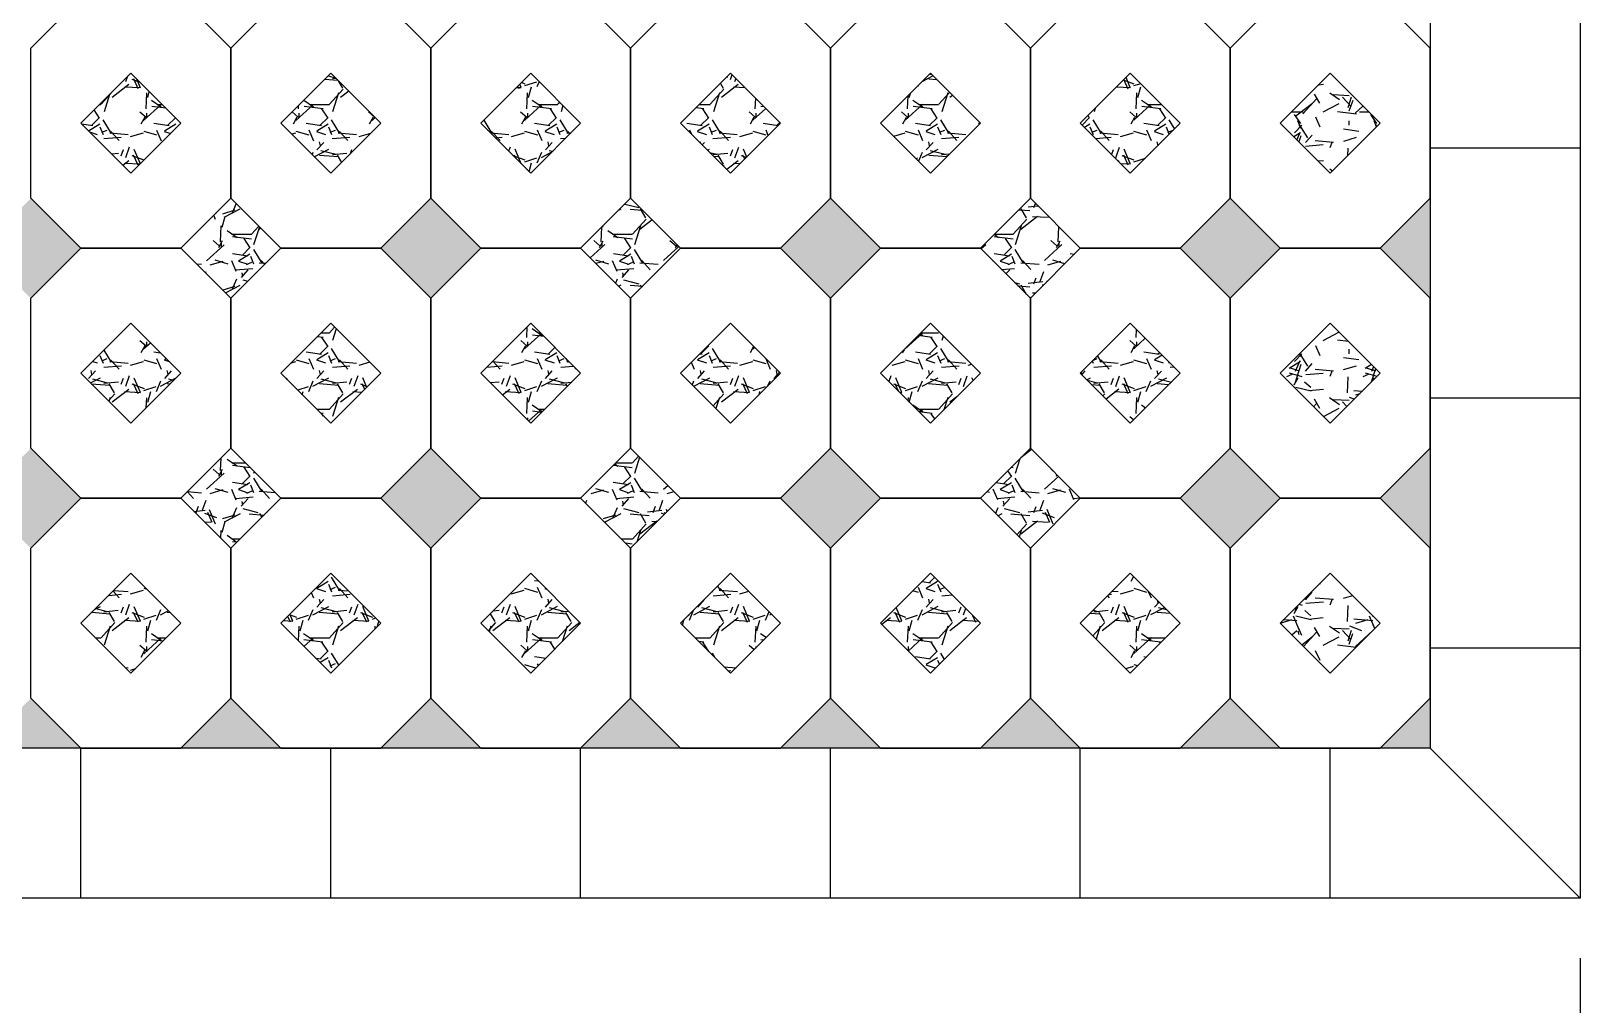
# Model space of a CAD drawing. Extents: x 104028 to 361637, y -78822 to 68782.
# Drawn here: x 313368 to 321118, y -16481 to -11611 of the extents above; entities that cross this region are included whole.
import ezdxf

# ---------------------------------------------------------------- set-up
doc = ezdxf.new("R2010")
doc.units = 0
doc.header["$LTSCALE"] = 1000
doc.header["$MEASUREMENT"] = 0
doc.layers.add('PUB_DIM', color=3, linetype='Continuous')
doc.styles.add('_TCH_DIM_T3', font='SIMPLEX', dxfattribs={"width": 0.7058823529411766, "bigfont": 'GBCBIG'})
doc.dimstyles.new('_TCH_ARCH&&20', dxfattribs={"dimtxt": 59.5, "dimasz": 20, "dimexe": 50, "dimexo": 60, "dimgap": 20, "dimtad": 1, "dimdec": 0, "dimzin": 0, "dimdsep": 46, "dimtxsty": '_TCH_DIM_T3', "dimblk": 'ARCHTICK', "dimcen": 0.09, "dimclrt": 7, "dimazin": 2, "dimtfac": 1, "dimtdec": 0, "dimtix": 1, "dimtmove": 2, "dimatfit": 3, "dimfxl": 1, "dimtolj": 1, "dimtzin": 0, "dimarcsym": 0})
pattern_1 = [(138.0128, (76.19999999999999, -54.86400000000001), (-685.8008426853772, 609.6005179768804), [10.25163, -1014.915]), (94.96969999999995, (68.57999999999998, -48.00600000000001), (76.19946226162361, -914.4014791853738), [17.59215, -1741.62]), (42.51039999999998, (67.056, -30.48000000000001), (-838.2008187738122, -761.9994455499505), [12.40446, -1228.041]), (177.2737, (48.006, -0.7620000000000078), (1523.999509600993, -76.19966912484541), [16.02015, -1585.992]), (202.8337, (32.00400000000001, -5.1e-15), (914.4005199015332, 381.0010816650569), [15.70902, -1555.194]), (267.2737, (17.526, -6.096000000000002), (76.19966912484549, 1523.999509600993), [16.02015, -1585.992]), (307.6942, (16.76399999999999, -22.098), (-761.9993207095466, 990.6006258371981), [21.18582, -2097.393]), (342.2553000000001, (29.71799999999999, -38.86200000000001), (1676.400486181092, -533.4010669640161), [20.0016, -1980.159]), (31.42959999999999, (48.76799999999999, -44.958), (990.5988347991808, 609.6001570579343), [16.07439, -1591.365]), (85.23639999999997, (62.484, -36.57600000000001), (-76.19928488163478, -838.1993415916335), [18.35139, -899.2169999999999]), (132.3974, (64.00800000000001, -18.28800000000001), (-838.198909519109, 914.4000275171915), [23.73234, -2349.504]), (48.81409999999998, (47.24399999999998, -76.20000000000002), (457.1992967137203, 533.3996602267418), [8.10015, -801.918]), (81.46919999999999, (52.57799999999998, -70.10400000000001), (-152.4003840013711, -990.5984878677418), [15.41046, -1525.638]), (135, (54.86399999999999, -54.864), (-76.19994806100593, 2.56e-14), [10.77627, -96.98669999999998]), (113.1986, (64.008, -49.53000000000001), (152.4006682291879, -381.0012847677251), [5.803229999999999, -574.518]), (201.8014, (61.722, -44.196), (228.600147261956, 76.20005345683522), [8.20698, -402.144]), (300.9638, (54.10199999999999, -47.24400000000001), (152.4001187598165, -228.5997586442469), [13.3296, -430.989]), (71.5651, (60.96, -58.674), (-76.19988667395234, -152.4000695454294), [9.638609999999998, -231.327]), (286.3895, (61.722, -9.9e-15), (228.599524499034, -762.0004204190805), [13.50264, -1336.764]), (340.3462, (65.53200000000001, -12.95400000000001), (-838.19881465635, 304.7991506602953), [11.32797, -1121.466]), (203.1986, (76.19999999999999, -58.67400000000001), (381.0012847677251, 152.4006682291878), [11.6064, -568.716]), (253.6105, (65.532, -63.24600000000001), (228.5995244990345, 762.0004204190805), [13.50264, -1336.764]), (249.444, (14.478, -2.3e-15), (152.3998150815042, 381.0004729276773), [13.02105, -638.031]), (204.7751, (9.905999999999999, -12.192), (838.1996107847006, 380.9991121088051), [10.91016, -1080.108]), (336.8014, (-9.6e-15, -59.43599999999999), (381.0012847677251, -152.4006682291881), [11.6064, -568.716]), (287.354, (10.66799999999999, -64.00800000000001), (-304.7995402681688, 990.6000534557986), [12.77349, -1264.572]), (339.444, (-3.6e-15, -22.098), (-381.0004729276773, 152.3998150815044), [6.51054, -644.5440000000001]), (11.30989999999998, (-8.8e-15, -54.86399999999999), (304.7990238270787, 76.1996238866204), [3.885449999999999, -384.66]), (75.96379999999998, (3.809999999999991, -54.10199999999999), (-76.19986812370928, -228.6001606409152), [15.70902, -298.4715]), (96.00900000000001, (7.619999999999993, -38.862), (76.19982205643562, -761.9988763328384), [14.55801, -1441.242]), (213.6901, (47.24399999999999, -47.24400000000001), (152.3998529769551, 76.20002613921694), [10.98972, -263.7534]), (263.1572, (38.1, -53.34), (-152.4006825496454, -1295.400535699303), [19.18671, -1899.48]), (330.9454, (35.81399999999999, -72.39), (-533.3987283250237, 304.7992909748728), [7.84524, -776.682]), (0, (42.67199999999998, -76.2), (76.20000000000003, 76.19999999999997), [4.572, -71.628]), (30.25639999999998, (9.905999999999995, -37.338), (-533.3997309743268, -304.7993540050832), [10.58601, -1048.017]), (318.0128, (19.05, -32.00400000000001), (685.8008426853773, -609.6005179768804), [20.50329, -1004.664]), (270, (34.28999999999999, -45.72), (76.19999999999999, -76.20000000000002), [19.812, -56.38799999999999]), (235.3048, (34.28999999999999, -65.53200000000001), (533.400050714543, 761.9986797286105), [12.0483, -1192.779]), (164.0546, (27.43199999999999, -75.438), (-304.8007260961089, 76.20019439104426), [11.09487, -543.651]), (117.646, (16.76399999999999, -72.39), (-762.0004792417016, 1447.799491470681), [18.06435, -1788.375]), (85.42609999999999, (8.38199999999999, -56.38799999999999), (76.199631336584, 990.6002281424251), [19.11087, -1891.974]), (85.42609999999999, (8.38199999999999, -56.38799999999999), (76.199631336584, 990.6002281424251), [19.11087, -1891.974])]
pattern_2 = [(48.01279999999997, (316844.8374560876, 26357.62394110492), (609.6005179768805, 685.8008426853771), [10.25162999999995, -1014.914999999997]), (4.969699999999941, (316851.6954560876, 26365.24394110492), (-914.4014791853738, -76.19946226162345), [17.59214999999998, -1741.619999999999]), (312.5104, (316869.2214560877, 26366.76794110492), (-761.9994455499505, 838.2008187738124), [12.40446, -1228.041]), (87.27370000000003, (316898.9394560877, 26385.81794110491), (-76.1996691248457, -1523.999509600993), [16.02015, -1585.992]), (112.8337, (316899.7014560877, 26401.81994110492), (381.0010816650568, -914.4005199015332), [15.70901999999995, -1555.193999999994]), (177.2737, (316893.6054560877, 26416.29794110492), (1523.999509600993, -76.19966912484578), [16.02015, -1585.992]), (217.6941999999999, (316877.6034560877, 26417.05994110491), (990.6006258371983, 761.9993207095464), [21.18581999999991, -2097.392999999988]), (252.2553, (316860.8394560877, 26404.10594110492), (-533.4010669640163, -1676.400486181092), [20.0016, -1980.159]), (301.4296, (316854.7434560877, 26385.05594110493), (609.6001570579341, -990.598834799181), [16.07439, -1591.365]), (355.2363999999999, (316863.1254560877, 26371.33994110494), (-838.1993415916335, 76.19928488163494), [18.35139, -899.2170000000001]), (42.39739999999999, (316881.4134560877, 26369.81594110494), (914.4000275171915, 838.198909519109), [23.73234, -2349.503999999999]), (318.8141, (316823.5014560877, 26386.57994110493), (533.3996602267418, -457.1992967137203), [8.100150000000001, -801.9180000000002]), (351.4692, (316829.5974560876, 26381.24594110493), (-990.598487867742, 152.4003840013713), [15.41046, -1525.638]), (44.99999999999999, (316844.8374560876, 26378.95994110494), (3.96e-14, 76.19994806100593), [10.77627, -96.98669999999998]), (23.19859999999996, (316850.1714560877, 26369.81594110494), (-381.0012847677251, -152.4006682291878), [5.803229999999999, -574.518]), (111.8014, (316855.5054560877, 26372.10194110493), (76.20005345683518, -228.600147261956), [8.206979999999964, -402.1439999999989]), (210.9637999999999, (316852.4574560877, 26379.72194110492), (-228.5997586442469, -152.4001187598165), [13.3296, -430.989]), (341.5651, (316841.0274560877, 26372.86394110492), (-152.4000695454294, 76.19988667395236), [9.638609999999998, -231.327]), (196.3894999999999, (316899.7014560877, 26372.10194110493), (-762.0004204190805, -228.5995244990339), [13.50263999999995, -1336.763999999994]), (250.3462, (316886.7474560876, 26368.29194110493), (304.7991506602955, 838.19881465635), [11.32797, -1121.466]), (113.1985999999999, (316841.0274560877, 26357.62394110492), (152.4006682291878, -381.0012847677251), [11.60639999999995, -568.715999999997]), (163.6104999999999, (316836.4554560876, 26368.29194110493), (762.0004204190805, -228.5995244990346), [13.50264, -1336.764]), (159.444, (316899.7014560877, 26419.34594110493), (381.0004729276773, -152.3998150815042), [13.02104999999995, -638.0309999999968]), (114.7750999999999, (316887.5094560876, 26423.91794110492), (380.9991121088049, -838.1996107847006), [10.91016, -1080.108]), (246.8014, (316840.2654560877, 26433.82394110494), (-152.4006682291881, -381.0012847677251), [11.60639999999995, -568.7159999999969]), (197.3539999999999, (316835.6934560876, 26423.15594110493), (990.6000534557987, 304.7995402681686), [12.77349, -1264.572]), (249.444, (316877.6034560877, 26433.82394110494), (152.3998150815044, 381.0004729276773), [6.51054, -644.5439999999999]), (281.3099, (316844.8374560876, 26433.82394110494), (76.19962388662034, -304.7990238270787), [3.885449999999999, -384.66]), (345.9638, (316845.5994560877, 26430.01394110494), (-228.6001606409152, 76.19986812370932), [15.70902, -298.4715]), (6.009000000000009, (316860.8394560877, 26426.20394110491), (-761.9988763328384, -76.19982205643548), [14.55801, -1441.242]), (123.6900999999999, (316852.4574560877, 26386.57994110493), (76.20002613921692, -152.3998529769551), [10.98972, -263.7534]), (173.1571999999999, (316846.3614560877, 26395.72394110493), (-1295.400535699303, 152.4006825496456), [19.18670999999991, -1899.479999999994]), (240.9454, (316827.3114560876, 26398.00994110492), (304.7992909748729, 533.3987283250237), [7.845240000000001, -776.682]), (270, (316823.5014560877, 26391.15194110492), (76.19999999999996, -76.20000000000005), [4.572, -71.628]), (300.2564, (316862.3634560877, 26423.91794110492), (-304.7993540050831, 533.3997309743268), [10.58601, -1048.017]), (228.0128, (316867.6974560877, 26414.77394110492), (-609.6005179768805, -685.8008426853772), [20.50329, -1004.664]), (180, (316853.9814560877, 26399.53394110493), (-76.20000000000003, -76.19999999999997), [19.812, -56.388]), (145.3047999999999, (316834.1694560877, 26399.53394110493), (761.9986797286103, -533.4000507145431), [12.0483, -1192.779]), (74.05459999999997, (316824.2634560877, 26406.39194110494), (76.20019439104432, 304.8007260961089), [11.09487, -543.651]), (27.64599999999996, (316827.3114560876, 26417.05994110491), (1447.799491470682, 762.0004792417013), [18.06435, -1788.375]), (355.4261, (316843.3134560876, 26425.44194110493), (990.6002281424251, -76.19963133658419), [19.11086999999999, -1891.974]), (355.4261, (316843.3134560876, 26425.44194110493), (990.6002281424251, -76.19963133658419), [19.11086999999999, -1891.974])]

# ---------------------------------------------------------------- blocks, each defined once
blk = doc.blocks.new('xfgzfgxfg')
at = {"transparency": 33554508}
h = blk.add_hatch(dxfattribs=at)
h.set_pattern_fill('GRAVEL', color=251, scale=10, angle=-90.00000000000001, style=0)
h.set_pattern_definition(pattern_1)
h.paths.add_polyline_path([(27029.5, 19986.5), (27079.49999999998, 20036.5), (27029.5, 20086.5), (26979.49999999999, 20036.5)])
h = blk.add_hatch(dxfattribs=at)
h.set_pattern_fill('GRAVEL', color=251, scale=10, angle=-90.00000000000001, style=0)
h.set_pattern_definition(pattern_1)
h.paths.add_polyline_path([(27279.5, 19986.5), (27329.49999999999, 20036.5), (27279.5, 20086.5), (27229.49999999999, 20036.5)])
h = blk.add_hatch(dxfattribs=at)
h.set_pattern_fill('GRAVEL', color=251, scale=10, angle=-90.00000000000001, style=0)
h.set_pattern_definition(pattern_1)
h.paths.add_polyline_path([(27529.5, 19986.5), (27579.49999999999, 20036.5), (27529.5, 20086.5), (27479.49999999999, 20036.5)])
h = blk.add_hatch(dxfattribs=at)
h.set_pattern_fill('GRAVEL', color=251, scale=10, angle=-90.00000000000001, style=0)
h.set_pattern_definition([(138.0128, (27180.69999999999, 19831.63599999999), (-685.8008426853772, 609.6005179768804), [10.25163, -1014.915]), (94.96969999999995, (27173.07999999999, 19838.49399999999), (76.19946226162361, -914.4014791853738), [17.59215, -1741.62]), (42.51039999999998, (27171.55599999999, 19856.01999999999), (-838.2008187738122, -761.9994455499505), [12.40446, -1228.041]), (177.2737, (27152.50599999999, 19885.73799999999), (1523.999509600993, -76.19966912484541), [16.02015, -1585.992]), (202.8337, (27136.50399999999, 19886.49999999999), (914.4005199015332, 381.0010816650569), [15.70902, -1555.194]), (267.2737, (27122.02599999999, 19880.40399999999), (76.19966912484549, 1523.999509600993), [16.02015, -1585.992]), (307.6942, (27121.26399999999, 19864.40199999999), (-761.9993207095466, 990.6006258371981), [21.18582, -2097.393]), (342.2553000000001, (27134.21799999999, 19847.63799999999), (1676.400486181092, -533.4010669640161), [20.0016, -1980.159]), (31.42959999999999, (27153.26799999999, 19841.54199999999), (990.5988347991808, 609.6001570579343), [16.07439, -1591.365]), (85.23639999999997, (27166.98399999999, 19849.92399999999), (-76.19928488163478, -838.1993415916335), [18.35139, -899.2169999999999]), (132.3974, (27168.50799999999, 19868.21199999999), (-838.198909519109, 914.4000275171915), [23.73234, -2349.504]), (48.81409999999998, (27151.74399999999, 19810.29999999999), (457.1992967137203, 533.3996602267418), [8.10015, -801.918]), (81.46919999999999, (27157.07799999999, 19816.39599999999), (-152.4003840013711, -990.5984878677418), [15.41046, -1525.638]), (135, (27159.36399999999, 19831.63599999999), (-76.19994806100593, 2.56e-14), [10.77627, -96.98669999999998]), (113.1986, (27168.50799999999, 19836.96999999999), (152.4006682291879, -381.0012847677251), [5.803229999999999, -574.518]), (201.8014, (27166.22199999999, 19842.30399999999), (228.600147261956, 76.20005345683522), [8.20698, -402.144]), (300.9638, (27158.60199999999, 19839.25599999999), (152.4001187598165, -228.5997586442469), [13.3296, -430.989]), (71.5651, (27165.45999999999, 19827.82599999999), (-76.19988667395234, -152.4000695454294), [9.638609999999998, -231.327]), (286.3895, (27166.22199999999, 19886.49999999999), (228.599524499034, -762.0004204190805), [13.50264, -1336.764]), (340.3462, (27170.03199999999, 19873.54599999999), (-838.19881465635, 304.7991506602953), [11.32797, -1121.466]), (203.1986, (27180.69999999999, 19827.82599999999), (381.0012847677251, 152.4006682291878), [11.6064, -568.716]), (253.6105, (27170.03199999999, 19823.25399999999), (228.5995244990345, 762.0004204190805), [13.50264, -1336.764]), (249.444, (27118.97799999999, 19886.49999999999), (152.3998150815042, 381.0004729276773), [13.02105, -638.031]), (204.7751, (27114.40599999999, 19874.30799999999), (838.1996107847006, 380.9991121088051), [10.91016, -1080.108]), (336.8014, (27104.49999999999, 19827.06399999999), (381.0012847677251, -152.4006682291881), [11.6064, -568.716]), (287.354, (27115.16799999999, 19822.49199999999), (-304.7995402681688, 990.6000534557986), [12.77349, -1264.572]), (339.444, (27104.49999999999, 19864.40199999999), (-381.0004729276773, 152.3998150815044), [6.51054, -644.5440000000001]), (11.30989999999998, (27104.49999999999, 19831.63599999999), (304.7990238270787, 76.1996238866204), [3.885449999999999, -384.66]), (75.96379999999998, (27108.30999999999, 19832.39799999999), (-76.19986812370928, -228.6001606409152), [15.70902, -298.4715]), (96.00900000000001, (27112.11999999999, 19847.63799999999), (76.19982205643562, -761.9988763328384), [14.55801, -1441.242]), (213.6901, (27151.74399999999, 19839.25599999999), (152.3998529769551, 76.20002613921694), [10.98972, -263.7534]), (263.1572, (27142.59999999999, 19833.15999999999), (-152.4006825496454, -1295.400535699303), [19.18671, -1899.48]), (330.9454, (27140.31399999999, 19814.10999999999), (-533.3987283250237, 304.7992909748728), [7.84524, -776.682]), (0, (27147.17199999999, 19810.29999999999), (76.20000000000003, 76.19999999999997), [4.572, -71.628]), (30.25639999999998, (27114.40599999999, 19849.16199999999), (-533.3997309743268, -304.7993540050832), [10.58601, -1048.017]), (318.0128, (27123.54999999999, 19854.49599999999), (685.8008426853773, -609.6005179768804), [20.50329, -1004.664]), (270, (27138.78999999999, 19840.77999999999), (76.19999999999999, -76.20000000000002), [19.812, -56.38799999999999]), (235.3048, (27138.78999999999, 19820.96799999999), (533.400050714543, 761.9986797286105), [12.0483, -1192.779]), (164.0546, (27131.93199999999, 19811.06199999999), (-304.8007260961089, 76.20019439104426), [11.09487, -543.651]), (117.646, (27121.26399999999, 19814.10999999999), (-762.0004792417016, 1447.799491470681), [18.06435, -1788.375]), (85.42609999999999, (27112.88199999999, 19830.11199999999), (76.199631336584, 990.6002281424251), [19.11087, -1891.974]), (85.42609999999999, (27112.88199999999, 19830.11199999999), (76.199631336584, 990.6002281424251), [19.11087, -1891.974])])
h.paths.add_polyline_path([(27154.5, 19886.49999999999), (27204.5, 19936.5), (27154.5, 19986.5), (27104.49999999999, 19936.5)])
h.paths.add_polyline_path([(27404.5, 19886.49999999999), (27454.5, 19936.5), (27404.5, 19986.5), (27354.49999999999, 19936.5)])
h = blk.add_hatch(dxfattribs=at)
h.set_pattern_fill('GRAVEL', color=251, scale=10, angle=-90.00000000000001, style=0)
h.set_pattern_definition(pattern_1)
h.paths.add_polyline_path([(27029.5, 19786.5), (27079.49999999998, 19836.5), (27029.5, 19886.5), (26979.49999999999, 19836.5)])
h = blk.add_hatch(dxfattribs=at)
h.set_pattern_fill('GRAVEL', color=251, scale=10, angle=-90.00000000000001, style=0)
h.set_pattern_definition(pattern_1)
h.paths.add_polyline_path([(27279.5, 19786.5), (27329.49999999999, 19836.5), (27279.5, 19886.5), (27229.49999999999, 19836.5)])
h = blk.add_hatch(dxfattribs=at)
h.set_pattern_fill('GRAVEL', color=251, scale=10, angle=-90.00000000000001, style=0)
h.set_pattern_definition(pattern_1)
h.paths.add_polyline_path([(27529.5, 19786.5), (27579.49999999999, 19836.5), (27529.5, 19886.5), (27479.49999999999, 19836.5)])
at = {"color": 251, "transparency": 33554508}
for p, q in [((26954.5, 20136.5), (26904.5, 20086.5)), ((27104.49999999999, 20136.5), (27154.49999999999, 20086.5)), ((27204.5, 20136.5), (27154.5, 20086.5)), ((27354.49999999999, 20136.5), (27404.5, 20086.5)), ((27454.5, 20136.5), (27404.5, 20086.5)), ((27604.5, 20136.5), (27654.49999999999, 20086.5)), ((27029.5, 20086.5), (26979.5, 20036.5)), ((27029.5, 20086.5), (27079.5, 20036.5)), ((27279.5, 20086.5), (27229.5, 20036.5)), ((27279.5, 20086.5), (27329.5, 20036.5)), ((27529.5, 20086.5), (27479.5, 20036.5)), ((27529.5, 20086.5), (27579.5, 20036.5)), ((27029.5, 19986.5), (26979.5, 20036.5)), ((27079.5, 20036.5), (27029.5, 19986.5)), ((27279.5, 19986.5), (27229.5, 20036.5)), ((27329.5, 20036.5), (27279.5, 19986.5)), ((27529.5, 19986.5), (27479.5, 20036.5)), ((27579.5, 20036.5), (27529.5, 19986.5)), ((26954.5, 19936.5), (26904.5, 19986.5)), ((27104.49999999999, 19936.5), (27154.49999999999, 19986.5)), ((27204.5, 19936.5), (27154.5, 19986.5)), ((27354.49999999999, 19936.5), (27404.5, 19986.5)), ((27454.5, 19936.5), (27404.5, 19986.5)), ((27604.5, 19936.5), (27654.49999999999, 19986.5)), ((26954.5, 19936.5), (26904.5, 19886.5)), ((27104.49999999999, 19936.5), (27154.49999999999, 19886.5)), ((27204.5, 19936.5), (27154.5, 19886.5)), ((27354.49999999999, 19936.5), (27404.5, 19886.5)), ((27454.5, 19936.5), (27404.5, 19886.5)), ((27604.5, 19936.5), (27654.49999999999, 19886.5)), ((27029.5, 19886.5), (26979.5, 19836.5)), ((27029.5, 19886.5), (27079.5, 19836.5)), ((27279.5, 19886.5), (27229.5, 19836.5)), ((27279.5, 19886.5), (27329.5, 19836.5)), ((27529.5, 19886.5), (27479.5, 19836.5)), ((27529.5, 19886.5), (27579.5, 19836.5)), ((27029.5, 19786.5), (26979.5, 19836.5)), ((27079.5, 19836.5), (27029.5, 19786.5)), ((27279.5, 19786.5), (27229.5, 19836.5)), ((27329.5, 19836.5), (27279.5, 19786.5)), ((27529.5, 19786.5), (27479.5, 19836.5)), ((27579.5, 19836.5), (27529.5, 19786.5)), ((26954.5, 19736.5), (26904.5, 19786.5)), ((27104.49999999999, 19736.5), (27154.49999999999, 19786.5)), ((27204.5, 19736.5), (27154.5, 19786.5)), ((27354.49999999999, 19736.5), (27404.5, 19786.5)), ((27454.5, 19736.5), (27404.5, 19786.5)), ((27604.5, 19736.5), (27654.49999999999, 19786.5))]:
    blk.add_line(p, q, dxfattribs=at)
for points in [[(26954.5, 20136.5), (27104.49999999999, 20136.5)], [(27204.5, 20136.5), (27354.49999999999, 20136.5)], [(27454.5, 20136.5), (27604.5, 20136.5)], [(26904.5, 19986.5), (26904.5, 20086.5)], [(27154.5, 20086.49999999999), (27154.5, 19986.50000000001)], [(27154.5, 19986.5), (27154.5, 20086.5)], [(27404.5, 20086.49999999999), (27404.5, 19986.50000000001)], [(27404.5, 19986.5), (27404.5, 20086.5)], [(27654.5, 20086.49999999999), (27654.5, 19986.50000000001)], [(26954.5, 19936.5), (27104.49999999999, 19936.5)], [(27104.49999999999, 19936.5), (26954.5, 19936.5)], [(27204.5, 19936.5), (27354.49999999999, 19936.5)], [(27354.49999999999, 19936.5), (27204.5, 19936.5)], [(27454.5, 19936.5), (27604.5, 19936.5)], [(27604.5, 19936.5), (27454.5, 19936.5)], [(26904.5, 19786.5), (26904.5, 19886.5)], [(27154.5, 19886.49999999999), (27154.5, 19786.50000000001)], [(27154.5, 19786.5), (27154.5, 19886.5)], [(27404.5, 19886.49999999999), (27404.5, 19786.50000000001)], [(27404.5, 19786.5), (27404.5, 19886.5)], [(27654.5, 19886.49999999999), (27654.5, 19786.50000000001)], [(27104.49999999999, 19736.5), (26954.5, 19736.5)], [(27354.49999999999, 19736.5), (27204.5, 19736.5)], [(27604.5, 19736.5), (27454.5, 19736.5)]]:
    blk.add_lwpolyline(points, dxfattribs=at)
blk = doc.blocks.new('_ArchTick')
at = {"color": 0, "linetype": 'ByBlock', "const_width": 0.4}
blk.add_lwpolyline([(-0.5, -0.5), (0.5, 0.5)], dxfattribs=at)
blk = doc.blocks.new('*D26')
at = {"layer": 'Defpoints', "color": 0, "transparency": 16777216}
for p in [(334486.2014560876, -1370.676058895067), (336986.2014560876, -1370.676058895067), (336986.2014560876, -1662.419793687291)]:
    blk.add_point(p, dxfattribs=at)
at = {"layer": 'PUB_DIM', "color": 0, "lineweight": -2, "transparency": 16777216}
for p, q in [((334486.2014560876, -1430.676058895067), (334486.2014560876, -1712.419793687292)), ((336986.2014560876, -1430.676058895067), (336986.2014560876, -1712.419793687292)), ((334486.2014560876, -1662.419793687291), (336986.2014560876, -1662.419793687291))]:
    blk.add_line(p, q, dxfattribs=at)
at = {"layer": 'PUB_DIM', "color": 0, "lineweight": -2, "transparency": 16777216, "xscale": 20, "yscale": 20, "zscale": 20, "rotation": 180}
blk.add_blockref('_ArchTick', (334486.2014560876, -1662.419793687291), dxfattribs=at)
at = {"layer": 'PUB_DIM', "color": 0, "lineweight": -2, "transparency": 16777216, "xscale": 20, "yscale": 20, "zscale": 20}
blk.add_blockref('_ArchTick', (336986.2014560876, -1662.419793687291), dxfattribs=at)
at = {"layer": 'PUB_DIM', "color": 7, "transparency": 16777216, "insert": (335736.2014560877, -1612.669793687292), "char_height": 59.5, "attachment_point": 5, "style": '_TCH_DIM_T3'}
blk.add_mtext('\\A1;2500', dxfattribs=at)
blk = doc.blocks.new('fxdgnfdgmmmm')
h = blk.add_hatch()
h.set_pattern_fill('GRAVEL', color=252, scale=10, angle=-180, style=0)
h.set_pattern_definition(pattern_2)
h.paths.add_polyline_path([(336686.2014560876, -595.6760588950676), (336736.2014560877, -645.6760588950676), (336786.2014560877, -595.6760588950676), (336736.2014560877, -545.6760588950676)])
h = blk.add_hatch()
h.set_pattern_fill('GRAVEL', color=252, scale=10, angle=-180, style=0)
h.set_pattern_definition([(48.01279999999997, (334581.3374560876, -1296.87605889505), (609.6005179768805, 685.8008426853771), [10.25162999999995, -1014.914999999997]), (4.969699999999941, (334588.1954560876, -1289.256058895055), (-914.4014791853738, -76.19946226162345), [17.59214999999998, -1741.619999999999]), (312.5103999999999, (334605.7214560877, -1287.73205889505), (-761.9994455499505, 838.2008187738124), [12.40445999999998, -1228.040999999998]), (87.27370000000002, (334635.4394560877, -1268.682058895061), (-76.19966912484566, -1523.999509600993), [16.02015, -1585.992]), (112.8337, (334636.2014560877, -1252.680058895054), (381.0010816650568, -914.4005199015332), [15.70901999999995, -1555.193999999994]), (177.2737, (334630.1054560876, -1238.202058895051), (1523.999509600993, -76.19966912484574), [16.02015, -1585.992]), (217.6942, (334614.1034560877, -1237.440058895063), (990.6006258371983, 761.9993207095464), [21.18582, -2097.393]), (252.2553, (334597.3394560877, -1250.394058895061), (-533.4010669640163, -1676.400486181092), [20.0015999999999, -1980.158999999994]), (301.4296, (334591.2434560876, -1269.444058895049), (609.6001570579341, -990.598834799181), [16.07439, -1591.365]), (355.2364, (334599.6254560877, -1283.160058895064), (-838.1993415916335, 76.19928488163492), [18.3513899999999, -899.2169999999971]), (42.39739999999998, (334617.9134560877, -1284.684058895069), (914.4000275171915, 838.1989095191087), [23.73234, -2349.504]), (318.8141, (334560.0014560877, -1267.920058895059), (533.3996602267418, -457.1992967137203), [8.100150000000001, -801.9180000000002]), (351.4692, (334566.0974560876, -1273.254058895062), (-990.598487867742, 152.4003840013713), [15.41046, -1525.638]), (44.99999999999998, (334581.3374560876, -1275.540058895069), (3.78e-14, 76.19994806100593), [10.77627, -96.98669999999998]), (23.19859999999996, (334586.6714560877, -1284.684058895069), (-381.0012847677251, -152.4006682291878), [5.803229999999999, -574.518]), (111.8013999999999, (334592.0054560877, -1282.398058895062), (76.20005345683519, -228.600147261956), [8.20698, -402.144]), (210.9637999999999, (334588.9574560877, -1274.778058895052), (-228.5997586442469, -152.4001187598164), [13.32959999999995, -430.9889999999986]), (341.5651, (334577.5274560877, -1281.636058895059), (-152.4000695454294, 76.19988667395235), [9.638609999999998, -231.327]), (196.3894999999999, (334636.2014560877, -1282.398058895062), (-762.0004204190806, -228.5995244990339), [13.50263999999995, -1336.763999999994]), (250.3462, (334623.2474560876, -1286.208058895059), (304.7991506602955, 838.19881465635), [11.32797, -1121.466]), (113.1985999999999, (334577.5274560877, -1296.87605889505), (152.4006682291878, -381.0012847677251), [11.60639999999995, -568.7159999999972]), (163.6104999999999, (334572.9554560876, -1286.208058895059), (762.0004204190805, -228.5995244990346), [13.50264, -1336.764]), (159.444, (334636.2014560877, -1235.15405889507), (381.0004729276773, -152.3998150815042), [13.02104999999995, -638.0309999999971]), (114.7750999999999, (334624.0094560876, -1230.582058895056), (380.9991121088049, -838.1996107847006), [10.91016, -1080.108]), (246.8014, (334576.7654560877, -1220.676058895067), (-152.4006682291881, -381.001284767725), [11.60639999999995, -568.715999999997]), (197.354, (334572.1934560876, -1231.344058895058), (990.6000534557987, 304.7995402681686), [12.77349, -1264.572]), (249.444, (334614.1034560877, -1220.676058895067), (152.3998150815044, 381.0004729276773), [6.51054, -644.5440000000001]), (281.3099, (334581.3374560876, -1220.676058895067), (76.19962388662034, -304.7990238270787), [3.885449999999999, -384.6600000000001]), (345.9638, (334582.0994560877, -1224.486058895065), (-228.6001606409151, 76.19986812370931), [15.70902, -298.4715]), (6.009000000000001, (334597.3394560877, -1228.296058895063), (-761.9988763328384, -76.19982205643551), [14.55801, -1441.242]), (123.6900999999999, (334588.9574560877, -1267.920058895059), (76.20002613921693, -152.3998529769552), [10.98972, -263.7534]), (173.1571999999999, (334582.8614560877, -1258.776058895059), (-1295.400535699303, 152.4006825496456), [19.18670999999991, -1899.479999999994]), (240.9454, (334563.8114560877, -1256.490058895052), (304.7992909748729, 533.3987283250236), [7.845240000000001, -776.682]), (270, (334560.0014560877, -1263.348058895059), (76.19999999999996, -76.20000000000005), [4.572, -71.628]), (300.2564, (334598.8634560877, -1230.582058895056), (-304.7993540050832, 533.3997309743271), [10.58601, -1048.017]), (228.0128, (334604.1974560877, -1239.726058895056), (-609.6005179768805, -685.8008426853772), [20.50329, -1004.664]), (179.9999999999999, (334590.4814560877, -1254.966058895061), (-76.20000000000003, -76.19999999999997), [19.812, -56.388]), (145.3047999999999, (334570.6694560877, -1254.966058895061), (761.9986797286103, -533.4000507145431), [12.0483, -1192.779]), (74.05459999999997, (334560.7634560877, -1248.108058895068), (76.20019439104432, 304.8007260961089), [11.09487, -543.651]), (27.64599999999997, (334563.8114560877, -1237.440058895063), (1447.799491470681, 762.0004792417013), [18.06435, -1788.375]), (355.4261, (334579.8134560876, -1229.058058895051), (990.6002281424251, -76.19963133658416), [19.11087, -1891.974]), (355.4261, (334579.8134560876, -1229.058058895051), (990.6002281424251, -76.19963133658416), [19.11087, -1891.974])])
h.paths.add_polyline_path([(335036.2014560877, -670.6760588950821), (334986.2014560877, -720.6760588950821), (335036.2014560877, -770.6760588950822), (335086.2014560877, -720.6760588950676)])
h.paths.add_polyline_path([(335086.2014560877, -970.6760588950675), (335036.2014560877, -920.6760588950675), (334986.2014560877, -970.6760588950821), (335036.2014560877, -1020.676058895082)])
h.paths.add_polyline_path([(335436.2014560877, -920.6760588950821), (335386.2014560877, -970.6760588950675), (335436.2014560877, -1020.676058895082), (335486.2014560877, -970.6760588950821)])
h.paths.add_polyline_path([(335436.2014560877, -670.6760588950676), (335386.2014560877, -720.6760588950821), (335436.2014560877, -770.6760588950676), (335486.2014560877, -720.6760588950821)])
h.paths.add_polyline_path([(335836.2014560877, -670.6760588950676), (335786.2014560877, -720.6760588950821), (335836.2014560877, -770.6760588950676), (335886.2014560877, -720.6760588950821)])
h.paths.add_polyline_path([(335786.2014560877, -970.6760588950675), (335836.2014560877, -1020.676058895067), (335886.2014560877, -970.6760588950821), (335836.2014560877, -920.6760588950675)])
h.paths.add_polyline_path([(336236.2014560877, -770.6760588950676), (336286.2014560877, -720.6760588950821), (336236.2014560877, -670.6760588950676), (336186.2014560877, -720.6760588950821)])
h.paths.add_polyline_path([(336236.2014560877, -920.6760588950675), (336186.2014560877, -970.6760588950821), (336236.2014560877, -1020.676058895067), (336286.2014560877, -970.6760588950821)])
h.paths.add_polyline_path([(336586.2014560877, -970.6760588950675), (336636.2014560877, -1020.676058895082), (336686.2014560876, -970.6760588950675), (336636.2014560877, -920.6760588950675)])
h.paths.add_polyline_path([(336636.2014560877, -670.6760588950676), (336586.2014560877, -720.6760588950821), (336636.2014560877, -770.6760588950676), (336686.2014560876, -720.6760588950676)])
h.paths.add_polyline_path([(336836.2014560876, -770.6760588950676), (336836.2014560876, -670.6760588950676), (336786.2014560877, -720.6760588950821)])
h.paths.add_polyline_path([(336836.2014560876, -1020.676058895096), (336836.2014560876, -920.6760588950675), (336786.2014560877, -970.6760588950821)])
h.paths.add_polyline_path([(336836.2014560876, -1170.676058895067), (336786.2014560877, -1220.676058895067), (336836.2014560876, -1220.676058895067)])
h.paths.add_polyline_path([(336686.2014560876, -1220.676058895067), (336636.2014560877, -1170.676058895082), (336586.2014560877, -1220.676058895067)])
h.paths.add_polyline_path([(336486.2014560877, -1220.676058895067), (336436.2014560877, -1170.676058895067), (336386.2014560877, -1220.676058895067)])
h.paths.add_polyline_path([(336286.2014560877, -1220.676058895067), (336236.2014560877, -1170.676058895082), (336186.2014560877, -1220.676058895067)])
h.paths.add_polyline_path([(335986.2014560877, -1220.676058895067), (336086.2014560877, -1220.676058895067), (336036.2014560877, -1170.676058895067)])
h.paths.add_polyline_path([(335786.2014560877, -1220.676058895067), (335886.2014560877, -1220.676058895067), (335836.2014560877, -1170.676058895067)])
h.paths.add_polyline_path([(335586.2014560877, -1220.676058895067), (335686.2014560877, -1220.676058895067), (335636.2014560877, -1170.676058895067)])
h.paths.add_polyline_path([(335486.2014560877, -1220.676058895067), (335436.2014560877, -1170.676058895067), (335386.2014560877, -1220.676058895067)])
h.paths.add_polyline_path([(335286.2014560876, -1220.676058895067), (335236.2014560877, -1170.676058895082), (335186.2014560877, -1220.676058895067)])
h.paths.add_polyline_path([(334986.2014560877, -1220.676058895067), (335086.2014560877, -1220.676058895067), (335036.2014560877, -1170.676058895067)])
h.paths.add_polyline_path([(334886.2014560876, -1220.676058895067), (334836.2014560877, -1170.676058895082), (334786.2014560877, -1220.676058895067)])
h.paths.add_polyline_path([(334686.2014560877, -1220.676058895067), (334636.2014560877, -1170.676058895097), (334636.2014560877, -1220.676058895067)])
h.paths.add_polyline_path([(334636.2014560877, -1020.676058895096), (334686.2014560877, -970.6760588950675), (334636.2014560877, -920.676058895053)])
h.paths.add_polyline_path([(334636.2014560877, -770.6760588950822), (334686.2014560877, -720.6760588950676), (334636.2014560877, -670.6760588950967)])
h = blk.add_hatch()
h.set_pattern_fill('GRAVEL', color=252, scale=10, angle=-180, style=0)
h.set_pattern_definition(pattern_2)
h.paths.add_polyline_path([(336686.2014560876, -845.6760588950675), (336736.2014560877, -895.6760588950675), (336786.2014560877, -845.6760588950675), (336736.2014560877, -795.6760588950676)])
h = blk.add_hatch()
h.set_pattern_fill('GRAVEL', color=252, scale=10, angle=-180, style=0)
h.set_pattern_definition(pattern_2)
h.paths.add_polyline_path([(336686.2014560876, -1095.676058895067), (336736.2014560877, -1145.676058895067), (336786.2014560877, -1095.676058895067), (336736.2014560877, -1045.676058895067)])
for p, q in [((336636.2014560877, -520.6760588950676), (336686.2014560876, -470.6760588950676)), ((336836.2014560876, -520.6760588950676), (336786.2014560877, -470.6760588950676)), ((336686.2014560876, -595.6760588950676), (336736.2014560877, -545.6760588950676)), ((336786.2014560877, -595.6760588950676), (336736.2014560877, -545.6760588950676)), ((336736.2014560877, -645.6760588950676), (336686.2014560876, -595.6760588950676)), ((336786.2014560877, -595.6760588950676), (336736.2014560877, -645.6760588950676)), ((336986.2014560863, -620.6760588950676), (336836.2014560863, -620.6760588949512)), ((336636.2014560877, -670.6760588950676), (336686.2014560876, -720.6760588950676)), ((336836.2014560876, -670.6760588950676), (336786.2014560877, -720.6760588950676)), ((336636.2014560877, -770.6760588950676), (336686.2014560876, -720.6760588950676)), ((336836.2014560876, -770.6760588950676), (336786.2014560877, -720.6760588950676)), ((336686.2014560876, -845.6760588950675), (336736.2014560877, -795.6760588950676)), ((336786.2014560877, -845.6760588950675), (336736.2014560877, -795.6760588950676)), ((336736.2014560877, -895.6760588950675), (336686.2014560876, -845.6760588950675)), ((336786.2014560877, -845.6760588950675), (336736.2014560877, -895.6760588950675)), ((336986.2014560862, -870.6760588950675), (336836.2014560862, -870.6760588949512)), ((336636.2014560877, -920.6760588950675), (336686.2014560876, -970.6760588950675)), ((336836.2014560876, -920.6760588950675), (336786.2014560877, -970.6760588950675)), ((336636.2014560877, -1020.676058895067), (336686.2014560876, -970.6760588950675)), ((336836.2014560876, -1020.676058895067), (336786.2014560877, -970.6760588950675)), ((336686.2014560876, -1095.676058895067), (336736.2014560877, -1045.676058895067)), ((336786.2014560877, -1095.676058895067), (336736.2014560877, -1045.676058895067)), ((336736.2014560877, -1145.676058895067), (336686.2014560876, -1095.676058895067)), ((336786.2014560877, -1095.676058895067), (336736.2014560877, -1145.676058895067)), ((336986.2014560859, -1120.676058895067), (336836.2014560859, -1120.676058894951)), ((336636.2014560877, -1170.676058895067), (336686.2014560876, -1220.676058895067)), ((336836.2014560876, -1170.676058895067), (336786.2014560877, -1220.676058895067)), ((335486.2014560877, -1220.676058895067), (335586.2014560877, -1220.676058895067)), ((335486.2014560877, -1370.676058895067), (335486.2014560877, -1220.676058895067)), ((335686.2014560877, -1220.676058895067), (335786.2014560877, -1220.676058895067)), ((335736.2014560877, -1370.676058895067), (335736.2014560877, -1220.676058895067)), ((335886.2014560877, -1220.676058895009), (335986.2014560877, -1220.676058895009)), ((335986.2014560877, -1370.676058895067), (335986.2014560877, -1220.676058895067)), ((336086.2014560877, -1220.676058895009), (336186.2014560877, -1220.676058895009)), ((336236.2014560877, -1370.676058895067), (336236.2014560877, -1220.676058895067)), ((336286.2014560877, -1220.676058895009), (336386.2014560877, -1220.676058895009)), ((336486.2014560877, -1220.676058894951), (336586.2014560877, -1220.676058894951)), ((336486.2014560877, -1370.676058895067), (336486.2014560877, -1220.676058895067)), ((336686.2014560876, -1220.676058894951), (336786.2014560877, -1220.676058894951)), ((336736.2014560877, -1370.676058895067), (336736.2014560877, -1220.676058895067)), ((336836.2014560876, -1220.676058895067), (336986.2014560876, -1370.676058895067))]:
    blk.add_line(p, q)
for points in [[(336986.2014560876, -1370.676058895067), (334486.2014560876, -1370.676058895067), (334486.2014560876, 3629.323941104933), (336986.2014560876, 3629.323941104933), (336986.2014560876, -1370.676058895067)], [(336636.2014560877, -670.6760588950676), (336636.2014560877, -520.6760588950676)], [(336836.2014560876, -520.6760588950676), (336836.2014560876, -670.6760588950676)], [(336836.2014560876, -670.6760588950676), (336836.2014560876, -520.6760588950676)], [(336786.2014560877, -720.6760588950676), (336686.2014560876, -720.6760588950676)], [(336686.2014560876, -720.6760588950676), (336786.2014560877, -720.6760588950676)], [(336636.2014560877, -920.6760588950675), (336636.2014560877, -770.6760588950676)], [(336836.2014560876, -770.6760588950676), (336836.2014560876, -920.6760588950675)], [(336836.2014560876, -920.6760588950675), (336836.2014560876, -770.6760588950676)], [(336786.2014560877, -970.6760588950675), (336686.2014560876, -970.6760588950675)], [(336686.2014560876, -970.6760588950675), (336786.2014560877, -970.6760588950675)], [(336636.2014560877, -1170.676058895067), (336636.2014560877, -1020.676058895067)], [(336836.2014560876, -1020.676058895067), (336836.2014560876, -1170.676058895067)], [(336836.2014560876, -1170.676058895067), (336836.2014560876, -1020.676058895067)], [(336786.2014560877, -1220.676058895067), (336686.2014560876, -1220.676058895067)]]:
    blk.add_lwpolyline(points)
blk.add_lwpolyline([(336836.2014560876, -1220.676058895067), (334636.2014560877, -1220.676058895067), (334636.2014560877, 3479.323941104933), (336836.2014560876, 3479.323941104933)], close=True)
at = {"rotation": 270}
for p in [(315699.7014560877, 26433.82394110494), (316099.7014560877, 26433.82394110494), (316499.7014560877, 26433.82394110494)]:
    blk.add_blockref('xfgzfgxfg', p, dxfattribs=at)
at = {"layer": 'PUB_DIM'}
dim = blk.add_aligned_dim(p1=(334486.2014560876, -1370.676058895067), p2=(336986.2014560876, -1370.676058895067), distance=-291.74373479222413, dimstyle='_TCH_ARCH&&20', dxfattribs=at)
dim.commit()
dim.dimension.update_dxf_attribs({"geometry": '*D26', "text_midpoint": (335736.2014560877, -1612.669793687292)})

msp = doc.modelspace()

# ---------------------------------------------------------------- block references
at = {"xscale": 5, "yscale": 5, "zscale": 5}
msp.add_blockref('fxdgnfdgmmmm', (-1363812.965501691, -9094.507599137982), dxfattribs=at)

doc.saveas('drawing.dxf')
